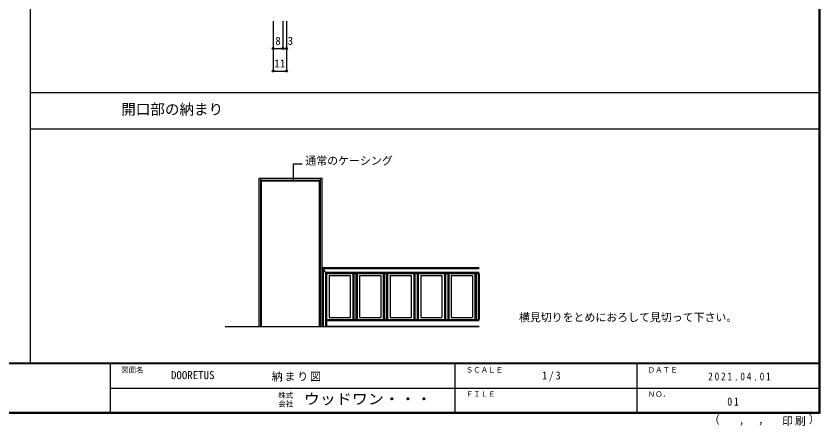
# Model space of a CAD drawing. Units: millimetres, scale not verified, with parts at other scales. Extents: x -600 to 570, y -431 to 418.
# Drawn here: x -93 to 570, y -431 to -93 of the extents above; entities that cross this region are included whole.
import ezdxf
from ezdxf.enums import TextEntityAlignment as Align

# ---------------------------------------------------------------- set-up
doc = ezdxf.new("R2010")
doc.units = ezdxf.units.MM
doc.header["$LTSCALE"] = 3
doc.header["$PDMODE"] = 32
doc.header["$PDSIZE"] = 1.5
for name, color, linetype in [('0-1_通り芯', 3, 'Continuous'), ('0-A_文字', 7, 'Continuous'), ('0-B_寸法', 7, 'Continuous'), ('1-A_文字', 7, 'Continuous'), ('2-1_通り芯', 4, 'Continuous'), ('2-3_仕上', 7, 'Continuous'), ('2-5_ｹｰｼﾝｸﾞ', 3, 'Continuous'), ('F-1_通り芯', 6, 'Continuous'), ('F-A_文字', 7, 'Continuous')]:
    doc.layers.add(name, color=color, linetype=linetype)
doc.styles.add('ＭＳ ゴシック', font='')
doc.styles.get('ＭＳ ゴシック').set_extended_font_data('MS Gothic')

msp = doc.modelspace()

# ---------------------------------------------------------------- linework, layer by layer
at = {"layer": '0-1_通り芯'}
for p, q in [((-81, 417.5), (-81, -379)), ((-81, -155.59), (570, -155.59)), ((-81, -185.59), (570, -185.59))]:
    msp.add_line(p, q, dxfattribs=at)
at = {"layer": '0-B_寸法', "color": 4}
for p, q in [((119.276, -96.83), (119.276, -137.976)), ((127.276, -96.83), (127.276, -119.344)), ((130.276, -96.83), (130.276, -137.976)), ((119.276, -119.344), (130.276, -119.344)), ((119.276, -137.976), (130.276, -137.976))]:
    msp.add_line(p, q, dxfattribs=at)
at = {"layer": '0-B_寸法'}
for p in [(119.276, -119.344), (127.276, -119.344), (130.276, -119.344), (119.276, -137.976), (130.276, -137.976)]:
    msp.add_point(p, dxfattribs=at)
at = {"layer": '1-A_文字'}
for p, q in [((136.049, -214.518), (143.07, -214.518)), ((136.049, -228.019), (136.049, -214.518))]:
    msp.add_line(p, q, dxfattribs=at)
at = {"layer": '2-1_通り芯', "color": 3}
for p, q in [((163.213, -304.866), (159.613, -300.066)), ((159.613, -300.066), (289.213, -300.066)), ((159.613, -301.746), (159.613, -348.966)), ((163.213, -304.866), (163.213, -348.966)), ((163.213, -304.866), (289.213, -304.866)), ((184.813, -304.866), (184.813, -342.966)), ((188.413, -304.866), (188.413, -342.966)), ((210.013, -304.866), (210.013, -342.966)), ((213.613, -304.866), (213.613, -342.966)), ((235.213, -304.866), (235.213, -342.966)), ((238.813, -304.866), (238.813, -342.966)), ((260.413, -304.866), (260.413, -342.966)), ((264.013, -304.866), (264.013, -342.966)), ((285.613, -304.866), (285.613, -342.966)), ((289.213, -304.866), (289.213, -342.966)), ((163.213, -342.966), (289.213, -342.966)), ((289.213, -348.966), (159.613, -348.966))]:
    msp.add_line(p, q, dxfattribs=at)
at = {"layer": '2-1_通り芯'}
for p, q in [((160.288, -300.966), (289.213, -300.966)), ((160.513, -301.266), (160.513, -348.966)), ((162.313, -303.666), (162.313, -348.966)), ((162.538, -303.966), (289.213, -303.966)), ((165.313, -306.578), (165.313, -341.254)), ((165.313, -306.578), (182.713, -306.578)), ((182.713, -306.578), (182.713, -341.254)), ((185.713, -304.866), (185.713, -342.966)), ((187.513, -304.866), (187.513, -342.966)), ((190.513, -306.578), (190.513, -341.254)), ((190.513, -306.578), (207.913, -306.578)), ((207.913, -306.578), (207.913, -341.254)), ((210.913, -304.866), (210.913, -342.966)), ((212.713, -304.866), (212.713, -342.966)), ((215.713, -306.578), (215.713, -341.254)), ((215.713, -306.578), (233.113, -306.578)), ((233.113, -306.578), (233.113, -341.254)), ((236.113, -304.866), (236.113, -342.966)), ((237.913, -304.866), (237.913, -342.966)), ((240.913, -306.578), (240.913, -341.254)), ((240.913, -306.578), (258.313, -306.578)), ((258.313, -306.578), (258.313, -341.254)), ((261.313, -304.866), (261.313, -342.966)), ((263.113, -304.866), (263.113, -342.966)), ((266.113, -306.578), (266.113, -341.254)), ((266.113, -306.578), (283.513, -306.578)), ((283.513, -306.578), (283.513, -341.254)), ((286.513, -304.866), (286.513, -342.966)), ((288.313, -304.866), (288.313, -342.966)), ((163.213, -343.866), (289.213, -343.866)), ((165.313, -341.254), (182.713, -341.254)), ((190.513, -341.254), (207.913, -341.254)), ((215.713, -341.254), (233.113, -341.254)), ((240.913, -341.254), (258.313, -341.254)), ((266.113, -341.254), (283.513, -341.254)), ((289.213, -348.666), (163.213, -348.666))]:
    msp.add_line(p, q, dxfattribs=at)
at = {"layer": '2-3_仕上'}
msp.add_line((289.213, -348.966), (79.74, -348.966), dxfattribs=at)
at = {"layer": '2-5_ｹｰｼﾝｸﾞ'}
for p, q in [((107.533, -226.746), (107.533, -348.966)), ((159.613, -226.746), (107.533, -226.746)), ((108.973, -348.966), (108.973, -226.746)), ((158.173, -228.186), (108.973, -228.186)), ((157.573, -228.786), (109.573, -228.786)), ((109.573, -348.966), (109.573, -228.786)), ((157.573, -348.966), (157.573, -228.786)), ((158.173, -348.966), (158.173, -226.746)), ((159.613, -348.966), (159.613, -226.746))]:
    msp.add_line(p, q, dxfattribs=at)
at = {"layer": 'F-1_通り芯'}
for p, q in [((569, 417.5), (569, -420.5)), ((569.5, 417.5), (569.5, -420.5)), ((570, 417.5), (570, -420.5)), ((570, -379), (-600, -379)), ((570, -379.5), (-600, -379.5)), ((-15, -379.5), (-15, -419.5)), ((269, -379.5), (269, -419.5)), ((419, -379.5), (419, -419.5)), ((-15, -399.5), (569, -399.501)), ((570, -419.5), (-600, -419.5)), ((570, -420), (-600, -420)), ((570, -420.5), (-600, -420.5))]:
    msp.add_line(p, q, dxfattribs=at)

# ---------------------------------------------------------------- texts
at = {"layer": '0-A_文字', "style": 'ＭＳ ゴシック'}
msp.add_text('開口部の納まり', height=8.798, dxfattribs=at).set_placement((-6, -176.59), align=Align.BOTTOM_LEFT)
at = {"layer": '0-B_寸法', "style": 'ＭＳ ゴシック'}
for s, p in [('8', (121.026, -118.344)), ('3', (131.216, -118.344)), ('11', (120.276, -136.976))]:
    msp.add_text(s, height=6.598, dxfattribs=at).set_placement(p, align=Align.BOTTOM_LEFT)
at = {"layer": '1-A_文字', "style": 'ＭＳ ゴシック'}
for s, p in [('通常のケーシング', (145.77, -217.218)), ('横見切りをとめにおろして見切って下さい。', (321.882, -346.424))]:
    msp.add_text(s, height=6.598, dxfattribs=at).set_placement(p, align=Align.BOTTOM_LEFT)
at = {"layer": 'F-1_通り芯', "color": 7, "style": 'ＭＳ ゴシック'}
msp.add_text('DOORETUS', height=6.598, dxfattribs=at).set_placement((35, -394.079), align=Align.BOTTOM_LEFT)
at = {"layer": 'F-1_通り芯', "color": 7, "insert": (118.042, -394.079), "char_height": 6.598, "attachment_point": 7, "style": 'ＭＳ ゴシック'}
msp.add_mtext('\\T1.17;納まり図', dxfattribs=at)
at = {"layer": 'F-A_文字', "style": 'ＭＳ ゴシック'}
for s, height, p in [('図面名', 4.399, (-6, -388)), ('ＳＣＡＬＥ', 4.399, (278, -388)), ('ＤＡＴＥ', 4.399, (428, -388)), ('株式', 4.399, (123.5, -408.9)), ('ＦＩＬＥ', 4.399, (278, -408)), ('ＮＯ．', 4.399, (428, -408)), ('会社', 4.399, (123.5, -416.1)), ('（', 6.598, (478.403, -430.831)), ('）', 6.598, (560.84, -430.413)), (',', 6.598, (503.128, -430.831)), (',', 6.598, (519.02, -430.553))]:
    msp.add_text(s, height=height, dxfattribs=at).set_placement(p, align=Align.BOTTOM_LEFT)
at = {"layer": 'F-A_文字', "style": 'ＭＳ ゴシック', "width": 1.1}
msp.add_text('ウッドワン・・・', height=8.798, dxfattribs=at).set_placement((144.5, -415.5), align=Align.BOTTOM_LEFT)
at = {"layer": 'F-A_文字', "char_height": 6.598, "attachment_point": 7, "style": 'ＭＳ ゴシック'}
for s, insert in [('\\T1.38;\\W0.9;1/3', (341, -394)), ('\\T1.39;\\W0.85;2021.04.01', (477.875, -393.25)), ('\\T1.36;\\W0.9;01', (493.625, -414)), ('\\T1.17;印刷', (538.815, -430.692))]:
    msp.add_mtext(s, dxfattribs=dict(at, insert=insert))

doc.saveas('drawing.dxf')
